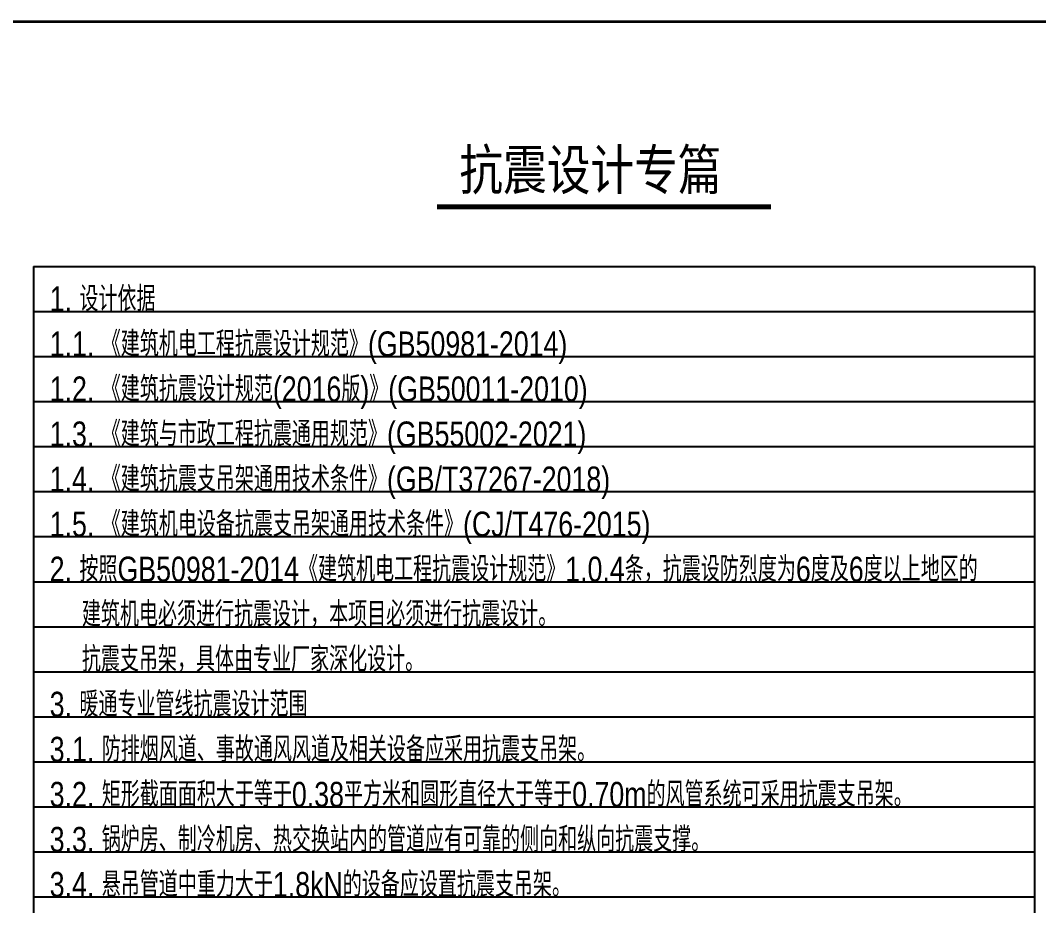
# Model space of a CAD drawing. Extents: x -976302 to -776254, y 5665 to 231437.
# Drawn here: x -806907 to -786557, y 117613 to 135300 of the extents above; entities that cross this region are included whole.
import ezdxf
from ezdxf.enums import TextEntityAlignment as Align

# ---------------------------------------------------------------- set-up
doc = ezdxf.new("R2010")
doc.units = 0
doc.header["$LTSCALE"] = 1000
doc.header["$MEASUREMENT"] = 0
doc.layers.add('0-cxFrame', color=155, linetype='Continuous')
doc.layers.add('暖通', color=7, linetype='Continuous')
doc.layers.add('0-cxText', color=131, linetype='Continuous', lineweight=25)
doc.styles.add('-黑体', font='simhei.ttf', dxfattribs={"width": 0.8})
doc.styles.add('cx_tuming', font='simhei.ttf')
doc.styles.add('cx_tuqian1', font='')
doc.styles.add('YW', font='fsdb_e.shx', dxfattribs={"bigfont": 'fsdb.shx'})
doc.styles.add('黑体', font='simhei.ttf', dxfattribs={"height": 12})
doc.styles.get('cx_tuqian1').set_extended_font_data('SimSun')

# ---------------------------------------------------------------- blocks, each defined once
blk = doc.blocks.new('TK22.A1 L(Dragon)')
at = {"layer": '0-cxFrame', "const_width": 0.5}
blk.add_lwpolyline([(-80, 10), (-821, 10), (-821, 584), (-80, 584)], close=True, dxfattribs=at)
at = {"style": '黑体', "flags": 4}
blk.add_attdef('图幅', text='', height=3.3, dxfattribs=at).set_placement((-40, 3), align=Align.RIGHT)
at = {"layer": '0-cxText', "flags": 4}
for tag, height, style, p in [('建设单位', 3.5, 'cx_tuming', (-45, 240)), ('项目名称', 3.5, 'cx_tuming', (-45, 210)), ('子项名称', 3.5, 'cx_tuming', (-45, 180)), ('工程编号', 3.3, 'cx_tuqian1', (-35, 165)), ('图名1', 3.5, 'cx_tuming', (-45, 87)), ('图名2', 3.5, 'cx_tuming', (-45, 79)), ('图名3', 3.5, 'cx_tuming', (-45, 71)), ('出图日期', 3.3, 'cx_tuqian1', (-39, 60)), ('专业', 3.3, 'cx_tuqian1', (-55, 52)), ('图号', 3.3, 'cx_tuqian1', (-55, 44)), ('版次', 3.3, 'cx_tuqian1', (-20, 44))]:
    blk.add_attdef(tag, text='', height=height, dxfattribs=dict(at, style=style)).set_placement(p, align=Align.MIDDLE)
at = {"layer": 'Defpoints', "color": 6, "flags": 4}
for tag, height, style, p in [('tufu', 3.3, '黑体', (-12, 12)), ('dwfname', 4, 'cx_tuqian1', (-80, 3))]:
    blk.add_attdef(tag, text='', height=height, dxfattribs=dict(at, style=style)).set_placement(p, align=Align.RIGHT)

msp = doc.modelspace()

# ---------------------------------------------------------------- linework, layer by layer
at = {"layer": '暖通', "color": 7}
for p, q in [((-806647.1, 130385.3), (-806647.1, 75603.5)), ((-806647.1, 130385.3), (-786642.6, 130385.3)), ((-806647.1, 130385.3), (-806647.1, 72132.5)), ((-806647.1, 130385.3), (-786642.6, 130385.3)), ((-786642.6, 130385.3), (-786642.6, 102485.3)), ((-786642.6, 130385.3), (-786642.6, 99785.3)), ((-806647.1, 129485.3), (-786642.6, 129485.3)), ((-806647.1, 129485.3), (-786642.6, 129485.3)), ((-806647.1, 128585.3), (-786642.6, 128585.3)), ((-806647.1, 128585.3), (-786642.6, 128585.3)), ((-806647.1, 127685.3), (-786642.6, 127685.3)), ((-806647.1, 127685.3), (-786642.6, 127685.3)), ((-806647.1, 126785.3), (-786642.6, 126785.3)), ((-806647.1, 126785.3), (-786642.6, 126785.3)), ((-806647.1, 125885.3), (-786642.6, 125885.3)), ((-806647.1, 125885.3), (-786642.6, 125885.3)), ((-806647.1, 124985.3), (-786642.6, 124985.3)), ((-806647.1, 124985.3), (-786642.6, 124985.3)), ((-806647.1, 124085.3), (-786642.6, 124085.3)), ((-806647.1, 124085.3), (-786642.6, 124085.3)), ((-806647.1, 123185.3), (-786642.6, 123185.3)), ((-806647.1, 123185.3), (-786642.6, 123185.3)), ((-806647.1, 122285.3), (-786642.6, 122285.3)), ((-806647.1, 122285.3), (-786642.6, 122285.3)), ((-806647.1, 121385.3), (-786642.6, 121385.3)), ((-806647.1, 121385.3), (-786642.6, 121385.3)), ((-806647.1, 120485.3), (-786642.6, 120485.3)), ((-806647.1, 120485.3), (-786642.6, 120485.3)), ((-806647.1, 119585.3), (-786642.6, 119585.3)), ((-806647.1, 119585.3), (-786642.6, 119585.3)), ((-806647.1, 118685.3), (-786642.6, 118685.3)), ((-806647.1, 118685.3), (-786642.6, 118685.3)), ((-806647.1, 117785.3), (-786642.6, 117785.3)), ((-806647.1, 117785.3), (-786642.6, 117785.3))]:
    msp.add_line(p, q, dxfattribs=at)
at = {"layer": '暖通', "color": 7, "const_width": 100}
msp.add_lwpolyline([(-798578.2, 131573.4), (-791904.7, 131573.4)], dxfattribs=at)
msp.add_lwpolyline([(-798578.2, 131573.4), (-791904.7, 131573.4)], dxfattribs=at)

# ---------------------------------------------------------------- block references
at = {"layer": '0-cxFrame', "xscale": 110, "yscale": 110, "zscale": 110}
msp.add_blockref('TK22.A1 L(Dragon)', (-776281.3, 71032.5), dxfattribs=at)

# ---------------------------------------------------------------- texts
at = {"layer": '暖通', "color": 7, "style": '-黑体', "width": 0.8}
msp.add_text('抗震设计专篇', height=800, dxfattribs=at).set_placement((-798133.3, 131915.8))
msp.add_text('抗震设计专篇', height=800, dxfattribs=at).set_placement((-798133.3, 131915.8))
at = {"layer": '暖通', "color": 7, "style": 'YW', "width": 0.8}
for s, p in [('1. 设计依据', (-806321.1, 129485.3)), ('1. 设计依据', (-806321.1, 129485.3)), ('1.1. 《建筑机电工程抗震设计规范》(GB50981-2014)', (-806321.1, 128585.3)), ('1.1. 《建筑机电工程抗震设计规范》(GB50981-2014)', (-806321.1, 128585.3)), ('1.2. 《建筑抗震设计规范(2016版)》(GB50011-2010)', (-806321.1, 127685.3)), ('1.2. 《建筑抗震设计规范(2016版)》(GB50011-2010)', (-806321.1, 127685.3)), ('1.3. 《建筑与市政工程抗震通用规范》(GB55002-2021)', (-806321.1, 126785.3)), ('1.4. 《建筑抗震支吊架通用技术条件》(GB/T37267-2018)', (-806321.1, 125885.3)), ('1.5. 《建筑机电设备抗震支吊架通用技术条件》(CJ/T476-2015)', (-806321.1, 124985.3)), ('2. 按照GB50981-2014《建筑机电工程抗震设计规范》1.0.4条，抗震设防烈度为6度及6度以上地区的', (-806321.1, 124085.3)), ('2. 按照GB50981-2014《建筑机电工程抗震设计规范》1.0.4条，抗震设防烈度为6度及6度以上地区的', (-806321.1, 124085.3)), ('建筑机电必须进行抗震设计，本项目必须进行抗震设计。', (-805677.1, 123185.3)), ('建筑机电必须进行抗震设计，本项目必须进行抗震设计。', (-805677.1, 123185.3)), ('抗震支吊架，具体由专业厂家深化设计。', (-805677.1, 122285.3)), ('抗震支吊架，具体由专业厂家深化设计。', (-805677.1, 122285.3)), ('3. 暖通专业管线抗震设计范围', (-806321.1, 121385.3)), ('3. 暖通专业管线抗震设计范围', (-806321.1, 121385.3)), ('3.1. 防排烟风道、事故通风风道及相关设备应采用抗震支吊架。', (-806321.1, 120485.3)), ('3.1. 防排烟风道、事故通风风道及相关设备应采用抗震支吊架。', (-806321.1, 120485.3)), ('3.2. 矩形截面面积大于等于0.38平方米和圆形直径大于等于0.70m的风管系统可采用抗震支吊架。', (-806321.1, 119585.3)), ('3.2. 矩形截面面积大于等于0.38平方米和圆形直径大于等于0.70m的风管系统可采用抗震支吊架。', (-806321.1, 119585.3)), ('3.3. 锅炉房、制冷机房、热交换站内的管道应有可靠的侧向和纵向抗震支撑。', (-806321.1, 118685.3)), ('3.3. 锅炉房、制冷机房、热交换站内的管道应有可靠的侧向和纵向抗震支撑。', (-806321.1, 118685.3)), ('3.4. 悬吊管道中重力大于1.8kN的设备应设置抗震支吊架。', (-806321.1, 117785.3)), ('3.4. 悬吊管道中重力大于1.8kN的设备应设置抗震支吊架。', (-806321.1, 117785.3))]:
    msp.add_text(s, height=500, rotation=360, dxfattribs=at).set_placement(p)

doc.saveas('drawing.dxf')
